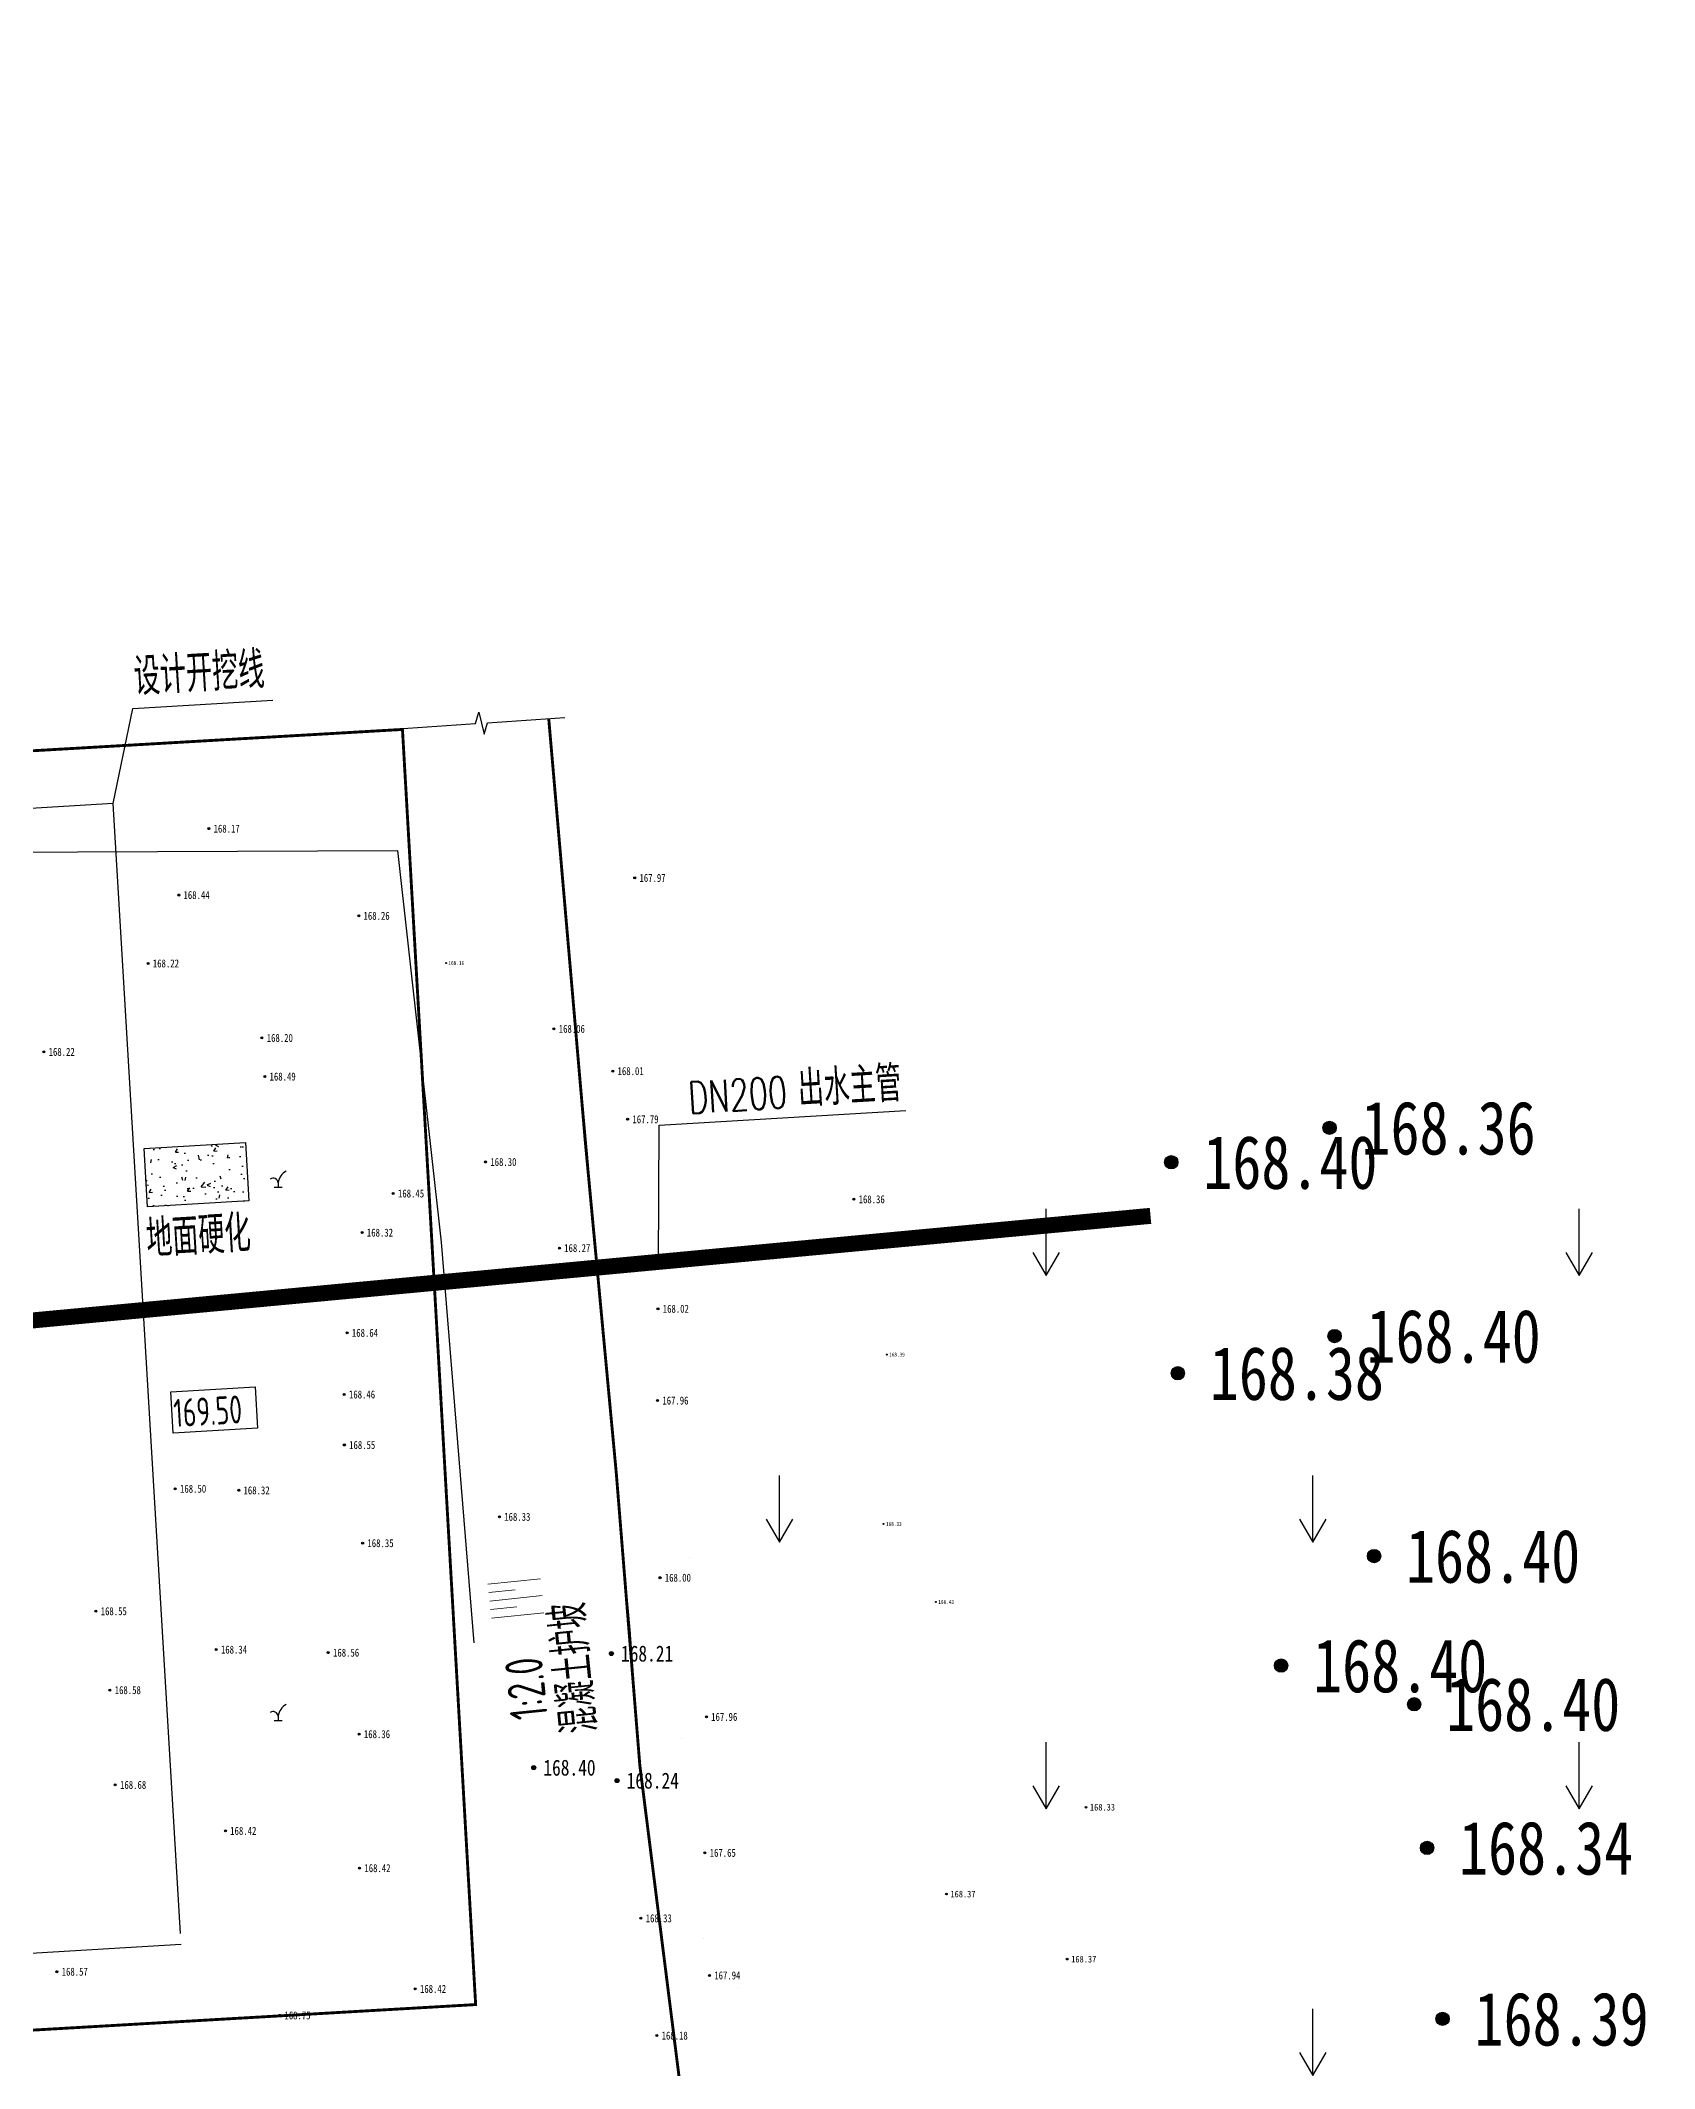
# Model space of a CAD drawing. Header units: millimetres. Extents: x -725 to 2274960, y -506 to 2980382.
# Drawn here: x 573932.66 to 573962.93, y 2880330.13 to 2880368.15 of the extents above; entities that cross this region are included whole.
import ezdxf
from ezdxf.enums import TextEntityAlignment as Align

# ---------------------------------------------------------------- set-up
doc = ezdxf.new("R2010")
doc.units = ezdxf.units.MM
doc.header["$LTSCALE"] = 1000
doc.linetypes.add('DASH', pattern=[0.35, 0.25, -0.1])
for name, color, linetype in [('DIM_COOR', 3, 'Continuous'), ('DIM_LEAD', 3, 'Continuous'), ('DIM_SYMB', 3, 'Continuous'), ('DLSS', 8, 'Continuous'), ('GCD', 8, 'Continuous'), ('SXSS', 5, 'Continuous'), ('YHG_文字', 7, 'Continuous'), ('YHJ_剖面_梁板', 4, 'Continuous'), ('ZBTZ', 8, 'Continuous')]:
    doc.layers.add(name, color=color, linetype=linetype)
doc.layers.add('文字', color=4, linetype='Continuous', lineweight=0)
doc.layers.add('管', color=1, linetype='Continuous', lineweight=30)
doc.styles.add('_TCH_DIM', font='SIMPLEX', dxfattribs={"bigfont": 'GBCBIG'})
doc.styles.add('TSSD_Rein', font='tssdeng.shx', dxfattribs={"width": 0.7, "bigfont": 'hztxt.shx'})
doc.linetypes.add('1161', pattern='A,0,[149,AAA.SHX,S=0.15,R=0,X=0,Y=0],-1.6', length=1.6)

# ---------------------------------------------------------------- blocks, each defined once
blk = doc.blocks.new('gc120')
for p, q in [((0, 0), (0, 2.5)), ((-0.5, 0.866), (0, 0)), ((0, 0), (0.5, 0.866))]:
    blk.add_line(p, q)
blk = doc.blocks.new('gc200')
h = blk.add_hatch(color=256)
edge = h.paths.add_edge_path()
edge.add_arc((0, 0), 0.25, 0, 360)
blk.add_circle((0, 0), 0.25)
blk = doc.blocks.new('GFSDAFSAFSDAGDS')
at = {"layer": '文字'}
for p, q in [((2454556, 2893653), (2455545, 2893653)), ((2454556, 2893332), (2455545, 2893332)), ((2455050, 2893493), (2455545, 2893493)), ((2454556, 2893012), (2455545, 2893012)), ((2455050, 2893172), (2455545, 2893172))]:
    blk.add_line(p, q, dxfattribs=at)

msp = doc.modelspace()

# ---------------------------------------------------------------- hatches: boundary and pattern name
h = msp.add_hatch()
h.set_pattern_fill('混凝土', color=8, scale=0.1, angle=3.4)
h.set_pattern_definition([(56.800000016, (-424.18093, -128.5374), (0.71964472346, 0.02261574654), [0.075, -0.825]), (1.800000016, (-424.1809, -128.5374), (-0.22683782225, 0.73047213566), [0.06, -0.66]), (107.251400016, (-424.12096, -128.5355), (0.49280748426, 0.75308749183), [0.06374019, -0.701142112]), (52.984200016, (-424.2046, -128.3388), (1.07933165826, -0.03798909656), [0.1125, -1.2375]), (103.435600016, (-424.1147, -128.342), (0.8127484065, 1.07793322023), [0.095610288, -1.051713]), (357.984200016, (-424.2046, -128.3388), (0.812747565, 1.0779338551), [0.09, -0.99]), (27.800000016, (-424.0994, -128.3766), (0.64037978876, -0.32911050748), [0.075, -0.825]), (332.800000016, (-424.0994, -128.3766), (0.15574308903, 0.74885848383), [0.06, -0.66]), (78.251400016, (-424.046, -128.40404), (0.79612319848, 0.41974735226), [0.06374019, -0.701142112]), (44.300000016, (-424.18093, -128.5374), (-0.0273416365, 0.33199188983), [0, -0.652, 0, -0.67, 0, -0.6625]), (14.300000016, (-424.18093, -128.5374), (0.21451906496, 0.422785703128), [0, -0.382, 0, -0.637, 0, -0.2525]), (334.300000016, (-424.40236, -128.5638), (0.53273785288, 0.040810485294), [0, -0.25, 0, -0.78, 0, -1.035]), (324.300000016, (-424.50166, -128.57565), (0.56723092376, 0.16845235152), [0, -0.325, 0, -0.518, 0, -0.735])])
h.paths.add_polyline_path([(573934.6051, 2880347.3744), (573936.5048, 2880347.4872), (573936.57, 2880346.3905), (573934.6703, 2880346.2776)])

# ---------------------------------------------------------------- linework, layer by layer
at = {"color": 8, "linetype": 'Continuous', "lineweight": -3}
for p, q in [((573937.1206, 2880346.7316, -176.3388), (573937.1206, 2880346.6483, -176.3388)), ((573937.0456, 2880346.6483, -176.3388), (573937.1956, 2880346.6483, -176.3388)), ((573937.0456, 2880336.6483, -175.5969), (573937.1956, 2880336.6483, -175.5969)), ((573937.1206, 2880336.7316, -175.5969), (573937.1206, 2880336.6483, -175.5969))]:
    msp.add_line(p, q, dxfattribs=at)
at = {"color": 8, "lineweight": -3}
for centre, major_axis, start_param, end_param in [((573937.0271, 2880346.7232, -176.3388), (0.0664, 0.0664), 5.5868072, 7.7135819), ((573937.3961, 2880346.7012, -176.3388), (-0.1959, 0.1959), -0.3156866, 0.6755213), ((573937.0271, 2880336.7232, -175.5969), (0.0664, 0.0664), 5.5868072, 7.7135819), ((573937.3961, 2880336.7012, -175.5969), (-0.1959, 0.1959), -0.3156866, 0.6755213)]:
    msp.add_ellipse(centre, major_axis=major_axis, ratio=1, start_param=start_param, end_param=end_param, dxfattribs=at)
at = {"layer": 'DIM_COOR', "color": 3}
for p, q in [((573944.2513, 2880345.1949, -338.6096), (573944.2643, 2880347.8093, -338.6096)), ((573944.2643, 2880347.8093, -338.6096), (573948.8898, 2880348.0841, -338.6096))]:
    msp.add_line(p, q, dxfattribs=at)
at = {"layer": 'DIM_COOR', "color": 3, "lineweight": -2, "const_width": 0.08, "elevation": -338.6096}
msp.add_lwpolyline([(573944.2535, 2880345.1549, 1), (573944.2491, 2880345.2348, 1)], format="xyb", close=True, dxfattribs=at)
at = {"layer": 'DIM_LEAD'}
for p, q in [((573934.3924, 2880355.6224, -338.6096), (573937.0224, 2880355.7787, -338.6096)), ((573934.0268, 2880353.8414, -338.6096), (573934.3924, 2880355.6224, -338.6096))]:
    msp.add_line(p, q, dxfattribs=at)
at = {"layer": 'DIM_SYMB', "elevation": -338.6096}
msp.add_lwpolyline([(573939.3698, 2880355.2395), (573940.819, 2880355.3403), (573940.8807, 2880355.5551), (573940.9837, 2880355.1412), (573941.0434, 2880355.3559), (573942.4926, 2880355.4566)], dxfattribs=at)
at = {"layer": 'DLSS', "color": 8, "linetype": 'Continuous', "const_width": 0.054, "elevation": -176.1822, "flags": 128}
msp.add_lwpolyline([(573932.0114, 2880296.7644), (573931.0583, 2880299.1543), (573932.0448, 2880302.9903), (573936.0092, 2880307.2151), (573940.3974, 2880312.4725), (573942.6861, 2880317.2214), (573944.695, 2880323.6924), (573944.8662, 2880328.1555), (573943.9019, 2880335.8117), (573943.4589, 2880341.3065), (573942.8797, 2880347.499), (573942.1933, 2880355.4358)], dxfattribs=at)
at = {"layer": 'DLSS', "color": 4, "linetype": 'Continuous', "const_width": 0.054, "elevation": -677.2193, "flags": 128}
msp.add_lwpolyline([(573919.216, 2880354.0646), (573939.4504, 2880355.2311), (573940.8229, 2880331.3241), (573920.5885, 2880330.1576)], close=True, dxfattribs=at)
at = {"layer": 'SXSS', "linetype": 'Continuous', "elevation": -176.8018, "flags": 128}
for points in [[(573943.7224, 2880344.1707, 0.00000216, 0.00000216, 0), (573944.4961, 2880338.0535, 0.00000216, 0.00000216, 0), (573945.3316, 2880330.3176, 0.00000216, 0.00000216, 0), (573945.8933, 2880326.1177, 0.00000216, 0.00000216, 0), (573945.8649, 2880325.5183, 0.00000216, 0.00000216, 0), (573944.7014, 2880320.6889, 0.00000216, 0.00000216, 0), (573943.7951, 2880318.1393, 0.00000216, 0.00000216, 0), (573942.7653, 2880315.6467, 0.00000216, 0.00000216, 0), (573941.0879, 2880312.1609, 0.00000216, 0.00000216, 0), (573939.077, 2880308.7688, 0.00000216, 0.00000216, 0), (573936.8042, 2880304.5402, 0.00000216, 0.00000216, 0), (573934.5641, 2880300.0062, 0.00000216, 0.00000216, 0), (573949.2234, 2880299.1334, 0.00000216, 0.00000216, 0), (573958.5401, 2880298.8461, 0.00000216, 0.00000216, 0), (573963.3645, 2880298.7244, 0.00000216, 0.00000216, 0), (573966.4175, 2880298.8971, 0.00000216, 0.00000216, 0), (573970.0446, 2880300.2366, 0.00000216, 0.00000216, 0), (573972.0759, 2880301.6668, 0.00000216, 0.00000216, 0), (573973.9152, 2880303.2945, 0.00000216, 0.00000216, 0), (573976.0204, 2880306.0213, 0.00000216, 0.00000216, 0), (573978.4874, 2880310.8422, 0.00000216, 0.00000216, 0), (573983.2818, 2880323.2397, 0.00000216, 0.00000216, 0)], [(573944.2549, 2880344.2381, 0.00000216, 0.00000216, 0), (573945.0291, 2880338.116, 0.00000216, 0.00000216, 0), (573945.8644, 2880330.382, 0.00000216, 0.00000216, 0), (573946.4317, 2880326.1408, 0.00000216, 0.00000216, 0), (573946.3986, 2880325.442, 0.00000216, 0.00000216, 0), (573945.2166, 2880320.5357, 0.00000216, 0.00000216, 0), (573944.2963, 2880317.9468, 0.00000216, 0.00000216, 0), (573943.2555, 2880315.4277, 0.00000216, 0.00000216, 0), (573941.5615, 2880311.9073, 0.00000216, 0.00000216, 0), (573939.5444, 2880308.5048, 0.00000216, 0.00000216, 0), (573937.2813, 2880304.2942, 0.00000216, 0.00000216, 0), (573935.4036, 2880300.4939, 0.00000216, 0.00000216, 0), (573949.2476, 2880299.6696, 0.00000216, 0.00000216, 0), (573958.5551, 2880299.3826, 0.00000216, 0.00000216, 0), (573963.3561, 2880299.2615, 0.00000216, 0.00000216, 0), (573966.307, 2880299.4284, 0.00000216, 0.00000216, 0), (573969.793, 2880300.7157, 0.00000216, 0.00000216, 0), (573971.7425, 2880302.0885, 0.00000216, 0.00000216, 0), (573973.5215, 2880303.6628, 0.00000216, 0.00000216, 0), (573975.5653, 2880306.31, 0.00000216, 0.00000216, 0), (573978.0028, 2880311.0734, 0.00000216, 0.00000216, 0), (573982.5511, 2880322.9454, 0.00000216, 0.00000216, 0)]]:
    msp.add_lwpolyline(points, format="xyseb", dxfattribs=at)
at = {"layer": 'YHJ_剖面_梁板', "color": 42, "elevation": -176.1822}
msp.add_lwpolyline([(573942.1933, 2880355.4358), (573942.5558, 2880351.2439), (573943.1693, 2880344.4027), (573943.7128, 2880338.3414), (573943.9019, 2880335.8117), (573944.2256, 2880333.2419), (573944.8662, 2880328.1555), (573944.695, 2880323.6924), (573943.2624, 2880318.9443), (573941.1752, 2880314.7529), (573938.1773, 2880310.6918), (573936.2705, 2880308.3243), (573933.5755, 2880303.6563), (573932.4214, 2880300.2752), (573931.6689, 2880296.5832)], dxfattribs=at)
at = {"layer": 'YHJ_剖面_梁板', "color": 8, "linetype": 'DASH', "ltscale": 5, "elevation": -338.6096}
msp.add_lwpolyline([(573935.2854, 2880332.6561), (573934.0268, 2880353.8414), (573919.5799, 2880352.9831), (573909.9941, 2880355.0612), (573902.6845, 2880355.2092), (573898.6299, 2880354.9684), (573899.9146, 2880333.3441), (573914.4281, 2880334.2064), (573919.7678, 2880331.5325), (573935.2974, 2880332.4551)], dxfattribs=at)
at = {"layer": 'YHJ_剖面_梁板', "elevation": -338.6096}
msp.add_lwpolyline([(573934.6051, 2880347.3744), (573936.5048, 2880347.4872), (573936.57, 2880346.3905), (573934.6703, 2880346.2776)], close=True, dxfattribs=at)
at = {"layer": 'YHJ_剖面_梁板', "color": 3, "elevation": -338.6096}
msp.add_lwpolyline([(573935.1039, 2880342.8108), (573936.6876, 2880342.9049), (573936.7336, 2880342.1321), (573935.1498, 2880342.038)], close=True, dxfattribs=at)
at = {"layer": 'YHJ_剖面_梁板'}
msp.add_circle((589254.9496, 2837256.879), 143124.932, dxfattribs=at)
at = {"layer": 'ZBTZ', "linetype": '1161'}
for p, q in [((573917.1206, 2880352.8711, -176.2753), (573939.3567, 2880352.9616, -176.2753)), ((573939.3567, 2880352.9616, -176.2753), (573940.1763, 2880345.6188, -176.2753)), ((573940.1763, 2880345.6188, -176.2753), (573940.7902, 2880338.1069, -176.2753))]:
    msp.add_line(p, q, dxfattribs=at)
at = {"layer": '管', "color": 8, "linetype": 'Continuous', "lineweight": -2, "const_width": 0.3, "elevation": -338.6096}
msp.add_lwpolyline([(573929.9748, 2880343.9133), (573953.4792, 2880346.1113)], dxfattribs=at)

# ---------------------------------------------------------------- block references
at = {"layer": 'GCD', "linetype": 'Continuous'}
ref = msp.add_blockref('gc200', (573935.8185, 2880353.3715, -170.4446), dxfattribs=dict(at, xscale=0.075, yscale=0.075, zscale=0.075))
ref.add_attrib('height', '168.17', dxfattribs={"linetype": 'Continuous', "height": 0.15, "width": 0.8}).set_placement((573935.9085, 2880353.3715, -170.4446), align=Align.MIDDLE_LEFT)
ref = msp.add_blockref('gc200', (573943.8055, 2880352.4475, -170.6376), dxfattribs=dict(at, xscale=0.075, yscale=0.075, zscale=0.075))
ref.add_attrib('height', '167.97', dxfattribs={"linetype": 'Continuous', "height": 0.15, "width": 0.8}).set_placement((573943.8955, 2880352.4475, -170.6376), align=Align.MIDDLE_LEFT)
ref = msp.add_blockref('gc200', (573935.2545, 2880352.1265, -170.1696), dxfattribs=dict(at, xscale=0.075, yscale=0.075, zscale=0.075))
ref.add_attrib('height', '168.44', dxfattribs={"linetype": 'Continuous', "height": 0.15, "width": 0.8}).set_placement((573935.3445, 2880352.1265, -170.1696), align=Align.MIDDLE_LEFT)
ref = msp.add_blockref('gc200', (573938.6305, 2880351.7375, -170.3476), dxfattribs=dict(at, xscale=0.075, yscale=0.075, zscale=0.075))
ref.add_attrib('height', '168.26', dxfattribs={"linetype": 'Continuous', "height": 0.15, "width": 0.8}).set_placement((573938.7205, 2880351.7375, -170.3476), align=Align.MIDDLE_LEFT)
ref = msp.add_blockref('gc200', (573934.6795, 2880350.8445, -170.3896), dxfattribs=dict(at, xscale=0.075, yscale=0.075, zscale=0.075))
ref.add_attrib('height', '168.22', dxfattribs={"linetype": 'Continuous', "height": 0.15, "width": 0.8}).set_placement((573934.7695, 2880350.8445, -170.3896), align=Align.MIDDLE_LEFT)
ref = msp.add_blockref('gc200', (573940.2675, 2880350.8515, -170.4476), dxfattribs=dict(at, xscale=0.0375, yscale=0.0375, zscale=0.0375))
ref.add_attrib('height', '168.16', dxfattribs={"linetype": 'Continuous', "height": 0.075, "width": 0.8}).set_placement((573940.3125, 2880350.8515, -170.4476), align=Align.MIDDLE_LEFT)
ref = msp.add_blockref('gc200', (573942.2915, 2880349.6185, -170.5456), dxfattribs=dict(at, xscale=0.075, yscale=0.075, zscale=0.075))
ref.add_attrib('height', '168.06', dxfattribs={"linetype": 'Continuous', "height": 0.15, "width": 0.8}).set_placement((573942.3815, 2880349.6185, -170.5456), align=Align.MIDDLE_LEFT)
ref = msp.add_blockref('gc200', (573936.8155, 2880349.4475, -170.4076), dxfattribs=dict(at, xscale=0.075, yscale=0.075, zscale=0.075))
ref.add_attrib('height', '168.20', dxfattribs={"linetype": 'Continuous', "height": 0.15, "width": 0.8}).set_placement((573936.9055, 2880349.4475, -170.4076), align=Align.MIDDLE_LEFT)
ref = msp.add_blockref('gc200', (573932.7245, 2880349.1865, -170.3936), dxfattribs=dict(at, xscale=0.075, yscale=0.075, zscale=0.075))
ref.add_attrib('height', '168.22', dxfattribs={"linetype": 'Continuous', "height": 0.15, "width": 0.8}).set_placement((573932.8145, 2880349.1865, -170.3936), align=Align.MIDDLE_LEFT)
ref = msp.add_blockref('gc200', (573936.8685, 2880348.7235, -170.1246), dxfattribs=dict(at, xscale=0.075, yscale=0.075, zscale=0.075))
ref.add_attrib('height', '168.49', dxfattribs={"linetype": 'Continuous', "height": 0.15, "width": 0.8}).set_placement((573936.9585, 2880348.7235, -170.1246), align=Align.MIDDLE_LEFT)
ref = msp.add_blockref('gc200', (573943.3945, 2880348.8255, -170.5996), dxfattribs=dict(at, xscale=0.075, yscale=0.075, zscale=0.075))
ref.add_attrib('height', '168.01', dxfattribs={"linetype": 'Continuous', "height": 0.15, "width": 0.8}).set_placement((573943.4845, 2880348.8255, -170.5996), align=Align.MIDDLE_LEFT)
ref = msp.add_blockref('gc200', (573956.8365, 2880347.7615, -170.2516), dxfattribs=dict(at, xscale=0.5, yscale=0.5, zscale=0.5))
ref.add_attrib('height', '168.36', dxfattribs={"linetype": 'Continuous', "height": 1, "width": 0.8}).set_placement((573957.4365, 2880347.7615, -170.2516), align=Align.MIDDLE_LEFT)
ref = msp.add_blockref('gc200', (573943.6735, 2880347.9225, -170.8246), dxfattribs=dict(at, xscale=0.075, yscale=0.075, zscale=0.075))
ref.add_attrib('height', '167.79', dxfattribs={"linetype": 'Continuous', "height": 0.15, "width": 0.8}).set_placement((573943.7635, 2880347.9225, -170.8246), align=Align.MIDDLE_LEFT)
ref = msp.add_blockref('gc200', (573953.8695, 2880347.1175, -170.2146), dxfattribs=dict(at, xscale=0.5, yscale=0.5, zscale=0.5))
ref.add_attrib('height', '168.40', dxfattribs={"linetype": 'Continuous', "height": 1, "width": 0.8}).set_placement((573954.4695, 2880347.1175, -170.2146), align=Align.MIDDLE_LEFT)
ref = msp.add_blockref('gc200', (573941.0085, 2880347.1215, -170.3076), dxfattribs=dict(at, xscale=0.075, yscale=0.075, zscale=0.075))
ref.add_attrib('height', '168.30', dxfattribs={"linetype": 'Continuous', "height": 0.15, "width": 0.8}).set_placement((573941.0985, 2880347.1215, -170.3076), align=Align.MIDDLE_LEFT)
ref = msp.add_blockref('gc200', (573939.2765, 2880346.5315, -170.1556), dxfattribs=dict(at, xscale=0.075, yscale=0.075, zscale=0.075))
ref.add_attrib('height', '168.45', dxfattribs={"linetype": 'Continuous', "height": 0.15, "width": 0.8}).set_placement((573939.3665, 2880346.5315, -170.1556), align=Align.MIDDLE_LEFT)
ref = msp.add_blockref('gc200', (573947.9155, 2880346.4225, -170.2486), dxfattribs=dict(at, xscale=0.075, yscale=0.075, zscale=0.075))
ref.add_attrib('height', '168.36', dxfattribs={"linetype": 'Continuous', "height": 0.15, "width": 0.8}).set_placement((573948.0055, 2880346.4225, -170.2486), align=Align.MIDDLE_LEFT)
ref = msp.add_blockref('gc200', (573938.6935, 2880345.7975, -170.2926), dxfattribs=dict(at, xscale=0.075, yscale=0.075, zscale=0.075))
ref.add_attrib('height', '168.32', dxfattribs={"linetype": 'Continuous', "height": 0.15, "width": 0.8}).set_placement((573938.7835, 2880345.7975, -170.2926), align=Align.MIDDLE_LEFT)
ref = msp.add_blockref('gc200', (573942.3935, 2880345.5075, -170.3416), dxfattribs=dict(at, xscale=0.075, yscale=0.075, zscale=0.075))
ref.add_attrib('height', '168.27', dxfattribs={"linetype": 'Continuous', "height": 0.15, "width": 0.8}).set_placement((573942.4835, 2880345.5075, -170.3416), align=Align.MIDDLE_LEFT)
ref = msp.add_blockref('gc200', (573944.2425, 2880344.3695, -170.5946), dxfattribs=dict(at, xscale=0.075, yscale=0.075, zscale=0.075))
ref.add_attrib('height', '168.02', dxfattribs={"linetype": 'Continuous', "height": 0.15, "width": 0.8}).set_placement((573944.3325, 2880344.3695, -170.5946), align=Align.MIDDLE_LEFT)
ref = msp.add_blockref('gc200', (573938.4125, 2880343.9185, -169.9656), dxfattribs=dict(at, xscale=0.075, yscale=0.075, zscale=0.075))
ref.add_attrib('height', '168.64', dxfattribs={"linetype": 'Continuous', "height": 0.15, "width": 0.8}).set_placement((573938.5025, 2880343.9185, -169.9656), align=Align.MIDDLE_LEFT)
ref = msp.add_blockref('gc200', (573956.9315, 2880343.8585, -170.2066), dxfattribs=dict(at, xscale=0.5, yscale=0.5, zscale=0.5))
ref.add_attrib('height', '168.40', dxfattribs={"linetype": 'Continuous', "height": 1, "width": 0.8}).set_placement((573957.5315, 2880343.8585, -170.2066), align=Align.MIDDLE_LEFT)
ref = msp.add_blockref('gc200', (573953.9915, 2880343.1605, -170.2256), dxfattribs=dict(at, xscale=0.5, yscale=0.5, zscale=0.5))
ref.add_attrib('height', '168.38', dxfattribs={"linetype": 'Continuous', "height": 1, "width": 0.8}).set_placement((573954.5915, 2880343.1605, -170.2256), align=Align.MIDDLE_LEFT)
ref = msp.add_blockref('gc200', (573948.5315, 2880343.5105, -170.2196), dxfattribs=dict(at, xscale=0.0375, yscale=0.0375, zscale=0.0375))
ref.add_attrib('height', '168.39', dxfattribs={"linetype": 'Continuous', "height": 0.075, "width": 0.8}).set_placement((573948.5765, 2880343.5105, -170.2196), align=Align.MIDDLE_LEFT)
ref = msp.add_blockref('gc200', (573938.3575, 2880342.7635, -170.1456), dxfattribs=dict(at, xscale=0.075, yscale=0.075, zscale=0.075))
ref.add_attrib('height', '168.46', dxfattribs={"linetype": 'Continuous', "height": 0.15, "width": 0.8}).set_placement((573938.4475, 2880342.7635, -170.1456), align=Align.MIDDLE_LEFT)
ref = msp.add_blockref('gc200', (573944.2345, 2880342.6495, -170.6456), dxfattribs=dict(at, xscale=0.075, yscale=0.075, zscale=0.075))
ref.add_attrib('height', '167.96', dxfattribs={"linetype": 'Continuous', "height": 0.15, "width": 0.8}).set_placement((573944.3245, 2880342.6495, -170.6456), align=Align.MIDDLE_LEFT)
ref = msp.add_blockref('gc200', (573938.3605, 2880341.8155, -170.0636), dxfattribs=dict(at, xscale=0.075, yscale=0.075, zscale=0.075))
ref.add_attrib('height', '168.55', dxfattribs={"linetype": 'Continuous', "height": 0.15, "width": 0.8}).set_placement((573938.4505, 2880341.8155, -170.0636), align=Align.MIDDLE_LEFT)
ref = msp.add_blockref('gc200', (573935.1895, 2880340.9955, -170.1136), dxfattribs=dict(at, xscale=0.075, yscale=0.075, zscale=0.075))
ref.add_attrib('height', '168.50', dxfattribs={"linetype": 'Continuous', "height": 0.15, "width": 0.8}).set_placement((573935.2795, 2880340.9955, -170.1136), align=Align.MIDDLE_LEFT)
ref = msp.add_blockref('gc200', (573936.3795, 2880340.9655, -170.2916), dxfattribs=dict(at, xscale=0.075, yscale=0.075, zscale=0.075))
ref.add_attrib('height', '168.32', dxfattribs={"linetype": 'Continuous', "height": 0.15, "width": 0.8}).set_placement((573936.4695, 2880340.9655, -170.2916), align=Align.MIDDLE_LEFT)
ref = msp.add_blockref('gc200', (573941.2695, 2880340.4695, -170.2826), dxfattribs=dict(at, xscale=0.075, yscale=0.075, zscale=0.075))
ref.add_attrib('height', '168.33', dxfattribs={"linetype": 'Continuous', "height": 0.15, "width": 0.8}).set_placement((573941.3595, 2880340.4695, -170.2826), align=Align.MIDDLE_LEFT)
ref = msp.add_blockref('gc200', (573948.4735, 2880340.3355, -170.2766), dxfattribs=dict(at, xscale=0.0375, yscale=0.0375, zscale=0.0375))
ref.add_attrib('height', '168.33', dxfattribs={"linetype": 'Continuous', "height": 0.075, "width": 0.8}).set_placement((573948.5185, 2880340.3355, -170.2766), align=Align.MIDDLE_LEFT)
ref = msp.add_blockref('gc200', (573957.6715, 2880339.7335, -170.2056), dxfattribs=dict(at, xscale=0.5, yscale=0.5, zscale=0.5))
ref.add_attrib('height', '168.40', dxfattribs={"linetype": 'Continuous', "height": 1, "width": 0.8}).set_placement((573958.2715, 2880339.7335, -170.2056), align=Align.MIDDLE_LEFT)
ref = msp.add_blockref('gc200', (573938.7035, 2880339.9755, -170.2576), dxfattribs=dict(at, xscale=0.075, yscale=0.075, zscale=0.075))
ref.add_attrib('height', '168.35', dxfattribs={"linetype": 'Continuous', "height": 0.15, "width": 0.8}).set_placement((573938.7935, 2880339.9755, -170.2576), align=Align.MIDDLE_LEFT)
ref = msp.add_blockref('gc200', (573944.2805, 2880339.3275, -170.6146), dxfattribs=dict(at, xscale=0.075, yscale=0.075, zscale=0.075))
ref.add_attrib('height', '168.00', dxfattribs={"linetype": 'Continuous', "height": 0.15, "width": 0.8}).set_placement((573944.3705, 2880339.3275, -170.6146), align=Align.MIDDLE_LEFT)
ref = msp.add_blockref('gc200', (573933.7015, 2880338.6995, -170.0616), dxfattribs=dict(at, xscale=0.075, yscale=0.075, zscale=0.075))
ref.add_attrib('height', '168.55', dxfattribs={"linetype": 'Continuous', "height": 0.15, "width": 0.8}).set_placement((573933.7915, 2880338.6995, -170.0616), align=Align.MIDDLE_LEFT)
ref = msp.add_blockref('gc200', (573949.4545, 2880338.8735, -170.1766), dxfattribs=dict(at, xscale=0.0375, yscale=0.0375, zscale=0.0375))
ref.add_attrib('height', '168.43', dxfattribs={"linetype": 'Continuous', "height": 0.075, "width": 0.8}).set_placement((573949.4995, 2880338.8735, -170.1766), align=Align.MIDDLE_LEFT)
ref = msp.add_blockref('gc200', (573935.9565, 2880337.9795, -170.2666), dxfattribs=dict(at, xscale=0.075, yscale=0.075, zscale=0.075))
ref.add_attrib('height', '168.34', dxfattribs={"linetype": 'Continuous', "height": 0.15, "width": 0.8}).set_placement((573936.0465, 2880337.9795, -170.2666), align=Align.MIDDLE_LEFT)
ref = msp.add_blockref('gc200', (573938.0585, 2880337.9225, -170.0456), dxfattribs=dict(at, xscale=0.075, yscale=0.075, zscale=0.075))
ref.add_attrib('height', '168.56', dxfattribs={"linetype": 'Continuous', "height": 0.15, "width": 0.8}).set_placement((573938.1485, 2880337.9225, -170.0456), align=Align.MIDDLE_LEFT)
ref = msp.add_blockref('gc200', (573943.3685, 2880337.9055, -170.3976), dxfattribs=dict(at, xscale=0.15, yscale=0.15, zscale=0.15))
ref.add_attrib('height', '168.21', dxfattribs={"linetype": 'Continuous', "height": 0.3, "width": 0.8}).set_placement((573943.5485, 2880337.9055, -170.3976), align=Align.MIDDLE_LEFT)
ref = msp.add_blockref('gc200', (573955.9285, 2880337.6795, -170.2106), dxfattribs=dict(at, xscale=0.5, yscale=0.5, zscale=0.5))
ref.add_attrib('height', '168.40', dxfattribs={"linetype": 'Continuous', "height": 1, "width": 0.8}).set_placement((573956.5285, 2880337.6795, -170.2106), align=Align.MIDDLE_LEFT)
ref = msp.add_blockref('gc200', (573933.9645, 2880337.2205, -170.0346), dxfattribs=dict(at, xscale=0.075, yscale=0.075, zscale=0.075))
ref.add_attrib('height', '168.58', dxfattribs={"linetype": 'Continuous', "height": 0.15, "width": 0.8}).set_placement((573934.0545, 2880337.2205, -170.0346), align=Align.MIDDLE_LEFT)
ref = msp.add_blockref('gc200', (573958.4235, 2880336.9545, -170.2066), dxfattribs=dict(at, xscale=0.5, yscale=0.5, zscale=0.5))
ref.add_attrib('height', '168.40', dxfattribs={"linetype": 'Continuous', "height": 1, "width": 0.8}).set_placement((573959.0235, 2880336.9545, -170.2066), align=Align.MIDDLE_LEFT)
ref = msp.add_blockref('gc200', (573945.1506, 2880336.7186, -254.6301), dxfattribs=dict(at, xscale=0.075, yscale=0.075, zscale=0.075))
ref.add_attrib('height', '167.96', dxfattribs={"linetype": 'Continuous', "height": 0.15, "width": 0.8}).set_placement((573945.2406, 2880336.7186, -254.6301), align=Align.MIDDLE_LEFT)
ref = msp.add_blockref('gc200', (573938.6375, 2880336.3945, -170.2526), dxfattribs=dict(at, xscale=0.075, yscale=0.075, zscale=0.075))
ref.add_attrib('height', '168.36', dxfattribs={"linetype": 'Continuous', "height": 0.15, "width": 0.8}).set_placement((573938.7275, 2880336.3945, -170.2526), align=Align.MIDDLE_LEFT)
ref = msp.add_blockref('gc200', (573941.9125, 2880335.7665, -170.2106), dxfattribs=dict(at, xscale=0.15, yscale=0.15, zscale=0.15))
ref.add_attrib('height', '168.40', dxfattribs={"linetype": 'Continuous', "height": 0.3, "width": 0.8}).set_placement((573942.0925, 2880335.7665, -170.2106), align=Align.MIDDLE_LEFT)
ref = msp.add_blockref('gc200', (573943.4745, 2880335.5235, -170.3666), dxfattribs=dict(at, xscale=0.15, yscale=0.15, zscale=0.15))
ref.add_attrib('height', '168.24', dxfattribs={"linetype": 'Continuous', "height": 0.3, "width": 0.8}).set_placement((573943.6545, 2880335.5235, -170.3666), align=Align.MIDDLE_LEFT)
ref = msp.add_blockref('gc200', (573934.0645, 2880335.4435, -169.9306), dxfattribs=dict(at, xscale=0.075, yscale=0.075, zscale=0.075))
ref.add_attrib('height', '168.68', dxfattribs={"linetype": 'Continuous', "height": 0.15, "width": 0.8}).set_placement((573934.1545, 2880335.4435, -169.9306), align=Align.MIDDLE_LEFT)
ref = msp.add_blockref('gc200', (573952.2685, 2880335.0245, -170.2806), dxfattribs=dict(at, xscale=0.0625, yscale=0.0625, zscale=0.0625))
ref.add_attrib('height', '168.33', dxfattribs={"linetype": 'Continuous', "height": 0.125, "width": 0.8}).set_placement((573952.3435, 2880335.0245, -170.2806), align=Align.MIDDLE_LEFT)
ref = msp.add_blockref('gc200', (573936.1305, 2880334.5815, -170.1856), dxfattribs=dict(at, xscale=0.075, yscale=0.075, zscale=0.075))
ref.add_attrib('height', '168.42', dxfattribs={"linetype": 'Continuous', "height": 0.15, "width": 0.8}).set_placement((573936.2205, 2880334.5815, -170.1856), align=Align.MIDDLE_LEFT)
ref = msp.add_blockref('gc200', (573958.6655, 2880334.2615, -170.2706), dxfattribs=dict(at, xscale=0.5, yscale=0.5, zscale=0.5))
ref.add_attrib('height', '168.34', dxfattribs={"linetype": 'Continuous', "height": 1, "width": 0.8}).set_placement((573959.2655, 2880334.2615, -170.2706), align=Align.MIDDLE_LEFT)
ref = msp.add_blockref('gc200', (573945.1224, 2880334.1697, -254.7861), dxfattribs=dict(at, xscale=0.075, yscale=0.075, zscale=0.075))
ref.add_attrib('height', '167.65', dxfattribs={"linetype": 'Continuous', "height": 0.15, "width": 0.8}).set_placement((573945.2124, 2880334.1697, -254.7861), align=Align.MIDDLE_LEFT)
ref = msp.add_blockref('gc200', (573938.6465, 2880333.8825, -170.1906), dxfattribs=dict(at, xscale=0.075, yscale=0.075, zscale=0.075))
ref.add_attrib('height', '168.42', dxfattribs={"linetype": 'Continuous', "height": 0.15, "width": 0.8}).set_placement((573938.7365, 2880333.8825, -170.1906), align=Align.MIDDLE_LEFT)
ref = msp.add_blockref('gc200', (573949.6525, 2880333.3965, -254.4226), dxfattribs=dict(at, xscale=0.0625, yscale=0.0625, zscale=0.0625))
ref.add_attrib('height', '168.37', dxfattribs={"linetype": 'Continuous', "height": 0.125, "width": 0.8}).set_placement((573949.7275, 2880333.3965, -254.4226), align=Align.MIDDLE_LEFT)
ref = msp.add_blockref('gc200', (573943.9218, 2880332.9422, -254.4431), dxfattribs=dict(at, xscale=0.075, yscale=0.075, zscale=0.075))
ref.add_attrib('height', '168.33', dxfattribs={"linetype": 'Continuous', "height": 0.15, "width": 0.8}).set_placement((573944.0118, 2880332.9422, -254.4431), align=Align.MIDDLE_LEFT)
ref = msp.add_blockref('gc200', (573951.9175, 2880332.1755, -170.2356), dxfattribs=dict(at, xscale=0.0625, yscale=0.0625, zscale=0.0625))
ref.add_attrib('height', '168.37', dxfattribs={"linetype": 'Continuous', "height": 0.125, "width": 0.8}).set_placement((573951.9925, 2880332.1755, -170.2356), align=Align.MIDDLE_LEFT)
ref = msp.add_blockref('gc200', (573932.9696, 2880331.9409, -254.3246), dxfattribs=dict(at, xscale=0.075, yscale=0.075, zscale=0.075))
ref.add_attrib('height', '168.57', dxfattribs={"linetype": 'Continuous', "height": 0.15, "width": 0.8}).set_placement((573933.0596, 2880331.9409, -254.3246), align=Align.MIDDLE_LEFT)
ref = msp.add_blockref('gc200', (573945.2083, 2880331.8714, -254.6406), dxfattribs=dict(at, xscale=0.075, yscale=0.075, zscale=0.075))
ref.add_attrib('height', '167.94', dxfattribs={"linetype": 'Continuous', "height": 0.15, "width": 0.8}).set_placement((573945.2983, 2880331.8714, -254.6406), align=Align.MIDDLE_LEFT)
ref = msp.add_blockref('gc200', (573939.6892, 2880331.6188, -254.3976), dxfattribs=dict(at, xscale=0.075, yscale=0.075, zscale=0.075))
ref.add_attrib('height', '168.42', dxfattribs={"linetype": 'Continuous', "height": 0.15, "width": 0.8}).set_placement((573939.7792, 2880331.6188, -254.3976), align=Align.MIDDLE_LEFT)
ref = msp.add_blockref('gc200', (573958.9565, 2880331.0565, -170.2236), dxfattribs=dict(at, xscale=0.5, yscale=0.5, zscale=0.5))
ref.add_attrib('height', '168.39', dxfattribs={"linetype": 'Continuous', "height": 1, "width": 0.8}).set_placement((573959.5565, 2880331.0565, -170.2236), align=Align.MIDDLE_LEFT)
ref = msp.add_blockref('gc200', (573937.1469, 2880331.1218, -254.2366), dxfattribs=dict(at, xscale=0.075, yscale=0.075, zscale=0.075))
ref.add_attrib('height', '168.75', dxfattribs={"linetype": 'Continuous', "height": 0.15, "width": 0.8}).set_placement((573937.2369, 2880331.1218, -254.2366), align=Align.MIDDLE_LEFT)
ref = msp.add_blockref('gc200', (573944.2206, 2880330.7425, -254.5181), dxfattribs=dict(at, xscale=0.075, yscale=0.075, zscale=0.075))
ref.add_attrib('height', '168.18', dxfattribs={"linetype": 'Continuous', "height": 0.15, "width": 0.8}).set_placement((573944.3106, 2880330.7425, -254.5181), align=Align.MIDDLE_LEFT)
at = {"layer": 'YHJ_剖面_梁板', "xscale": 0.001, "yscale": 0.001, "zscale": 0.001, "rotation": 185.9404080524414}
msp.add_blockref('GFSDAFSAFSDAGDS', (576084.0028, 2883470.8176, -338.6096), dxfattribs=at)
at = {"layer": 'ZBTZ', "linetype": 'Continuous', "xscale": 0.5, "yscale": 0.5}
for p in [(573951.5205, 2880344.9916, -176.747), (573961.5205, 2880344.9916, -176.7565), (573946.5205, 2880339.9916, -176.767), (573956.5205, 2880339.9916, -176.7516), (573951.5205, 2880334.9916, -176.7563), (573961.5205, 2880334.9916, -176.7563), (573956.5205, 2880329.9916, -176.6622)]:
    msp.add_blockref('gc120', p, dxfattribs=at)

# ---------------------------------------------------------------- texts
at = {"layer": 'DIM_COOR', "color": 7, "style": '_TCH_DIM'}
msp.add_text('出水主管', height=0.67518, rotation=3.4, dxfattribs=at).set_placement((573946.8852, 2880348.15, -338.6096))
at = {"layer": 'DIM_COOR', "color": 7, "style": '_TCH_DIM', "width": 0.705882}
msp.add_text('DN200', height=0.595, rotation=3.4, dxfattribs=at).set_placement((573944.8288, 2880348.0279, -338.6096))
at = {"layer": 'DIM_LEAD', "color": 7, "style": 'TSSD_Rein', "width": 0.7}
msp.add_text('设计开挖线', height=0.7, rotation=3.4, dxfattribs=at).set_placement((573934.4337, 2880355.8662, -338.6096))
at = {"layer": 'YHG_文字', "style": 'TSSD_Rein', "width": 0.7}
msp.add_text('地面硬化', height=0.7, rotation=3.4, dxfattribs=at).set_placement((573934.6645, 2880345.3312, -338.6096))
for s, p in [('混凝土护坡', (573942.6226, 2880337.6331, -175.5859)), ('1:2.0', (573941.7723, 2880337.2484, -175.5859))]:
    msp.add_text(s, height=0.7, rotation=95.78912, dxfattribs=at).set_placement(p, align=Align.MIDDLE)
at = {"layer": 'YHJ_剖面_梁板', "color": 3, "style": 'TSSD_Rein', "width": 0.7}
msp.add_text('169.50', height=0.525, rotation=3.4, dxfattribs=at).set_placement((573935.1718, 2880342.149, -338.6096))

doc.saveas('drawing.dxf')
